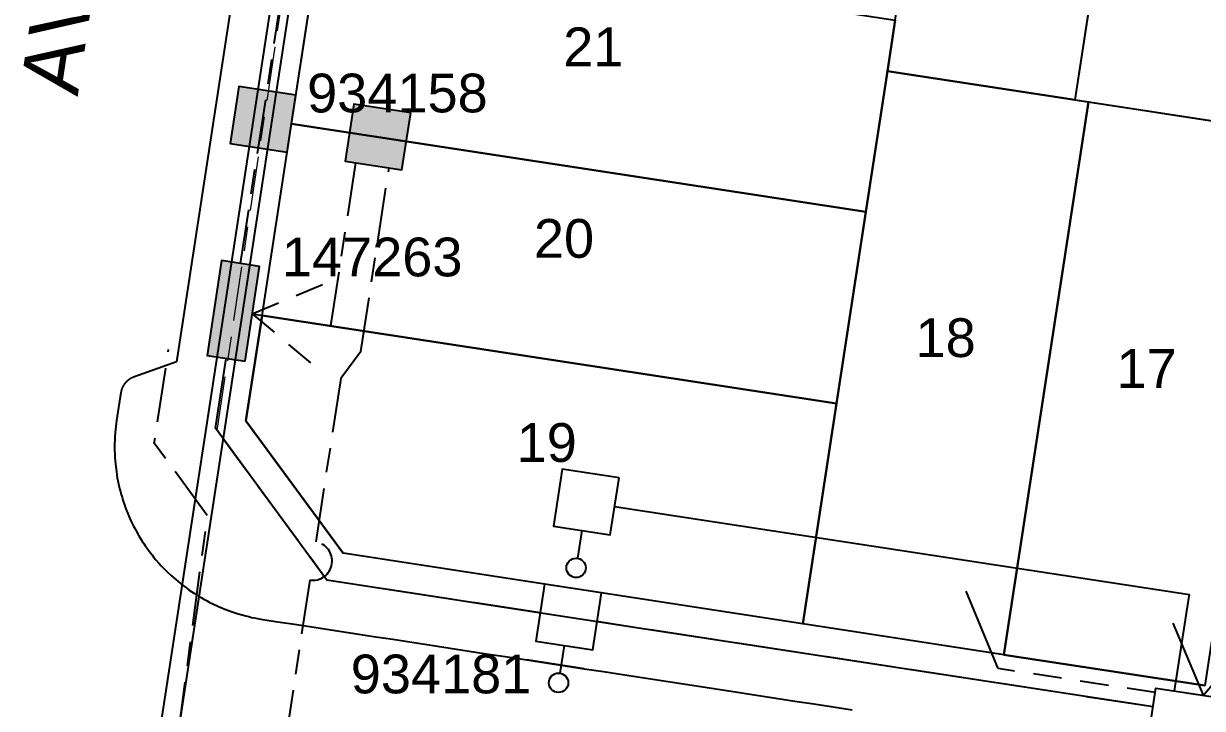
# Model space of a CAD drawing. Header units: metres. Extents: x 301343 to 301607, y 6240179 to 6240499.
# Drawn here: x 301414.2 to 301475, y 6240367.2 to 6240402.5 of the extents above; entities that cross this region are included whole.
import ezdxf
from ezdxf.enums import TextEntityAlignment as Align

# ---------------------------------------------------------------- set-up
doc = ezdxf.new("R2010")
doc.units = ezdxf.units.M
doc.header["$LTSCALE"] = 0.7
for name, pattern in [('Cable Exist UG', [8.2, 4, -1.2, 1.8, -1.2]), ('Dash', [5, 3, -2]), ('IE Trench LV', [6.5, 5, -1.5])]:
    doc.linetypes.add(name, pattern=pattern)
doc.layers.get('0').update_dxf_attribs({"color": 6})
for name, color, linetype in [('_User Miscellaneous4', 7, 'Continuous'), ('_User Miscellaneous6', 7, 'Continuous'), ('_User Miscellaneous7', 150, 'Continuous'), ('_User Miscellaneous8', 7, 'Continuous'), ('_User_HV_Exist', 7, 'Continuous'), ('_User_LV_Exist', 7, 'Continuous'), ('Cadastre Developer_SP_NEW', 4, 'Continuous'), ('Cadastre Roads_SP_EXT', 4, 'Continuous'), ('Cadastre Roads_SP_NEW', 8, 'Continuous'), ('Mains_LV_NEW_R6', 2, 'Continuous'), ('Mains_LV_NEW_T84', 2, 'Continuous'), ('Services_SP_NEW_UG', 2, 'Continuous'), ('SupportsUG_SP_LV_EXT', 7, 'Continuous'), ('SupportsUG_SP_LV_NEW', 2, 'Continuous'), ('SupportsUG_SP_LV_SL_EXT', 7, 'Continuous'), ('SupportsUG_SP_LV_SL_NEW', 2, 'Continuous'), ('Trench_SP_NEW', 2, 'Continuous'), ('UG_Details_SP_MISC', 7, 'Continuous')]:
    doc.layers.add(name, color=color, linetype=linetype)
doc.layers.add('_User Miscellaneous5', color=7, linetype='Continuous', lineweight=35)
doc.layers.add('_User Notes', color=7, linetype='Continuous', plot=False)
doc.styles.add('ARIAL', font='arial.ttf', dxfattribs={"height": 2})
doc.styles.add('COLUMN_LABEL', font='arial.ttf')
doc.styles.add('POLE_LABEL', font='arial.ttf')
doc.styles.add('SL_LABEL', font='arial.ttf')
doc.styles.get("Standard").update_dxf_attribs({"font": 'arial.ttf'})
doc.styles.add('style1', font='iso3098b.shx')
doc.linetypes.add('Cable New UG', pattern='A,8,-1,["x",style1,S=3.5,R=0,X=0.35,Y=-1],-3.5', length=12.5)
doc.linetypes.add('Cable Z', pattern='A,8,-1,["Z",Standard,S=2.5,R=0,X=0.35,Y=-1.25],-3.5', length=12.5)

# ---------------------------------------------------------------- blocks, each defined once
blk = doc.blocks.new('*U38')
at = {"layer": '_User Miscellaneous7', "lineweight": -3}
blk.add_lwpolyline([(0, -3.03), (0, -1.58)], dxfattribs=at)
blk.add_lwpolyline([(-1.485, -6), (1.485, -6), (1.485, -3.03), (-1.485, -3.03)], close=True, dxfattribs=at)
blk.add_circle((0, -1.08), 0.5, dxfattribs=at)
at = {"layer": '_User Miscellaneous8', "color": 2, "lineweight": -3}
blk.add_lwpolyline([(-1.485, 0), (1.485, 0), (1.485, 2.97), (-1.485, 2.97)], close=True, dxfattribs=at)
at = {"style": 'POLE_LABEL', "flags": 9}
blk.add_attdef('STRUCTURE_PLANT_NUMBER', text='', height=0.2, dxfattribs=at).set_placement((1.641, 1.727), align=Align.MIDDLE_LEFT)
for tag, flags, p in [('STREET_CODE', 9, (1.641, 1.485)), ('COLUMN_TYPE', 9, (1.641, 1.285)), ('OWNED_BY', 9, (1.641, 1.085)), ('OPERATED_BY', 9, (1.641, 0.885)), ('MAINTAINED_BY', 9, (1.641, 0.685)), ('STATE', 9, (1.641, 0.485)), ('USAGE', 9, (1.641, 0.285)), ('LEGEND', 9, (1.641, 0.085)), ('SUBURB', 9, (1.641, -0.315)), ('STREETNAME', 9, (1.641, -0.515)), ('PARENT', 9, (1.641, -0.115)), ('Z', 1, (1.641, -1.315)), ('LOCATION', 9, (1.641, -0.715)), ('NOTES', 9, (1.641, -0.915)), ('LABEL_ALIGNMENT', 9, (1.641, -1.115))]:
    blk.add_attdef(tag, text='', height=0.2, dxfattribs=dict(flags=flags)).set_placement(p, align=Align.MIDDLE_LEFT)
at = {"layer": '_User Miscellaneous5', "style": 'ARIAL', "flags": 8}
blk.add_attdef('ASSET_NUM', text='', height=2, dxfattribs=at).set_placement((2, 3.485), align=Align.MIDDLE_LEFT)
blk = doc.blocks.new('*U62')
at = {"layer": '_User Miscellaneous8', "color": 2}
blk.add_line((0, 0), (0, 1.45), dxfattribs=at)
blk.add_circle((0, 1.95), 0.5, dxfattribs=at)
for tag, p, flags in [('Z', (0, 0), 1), ('OPERATED_BY', (0, -9.607), 9)]:
    blk.add_attdef(tag, p, '', height=0.2, dxfattribs=dict(flags=flags))
at = {"style": 'SL_LABEL', "flags": 9}
blk.add_attdef('STREET_CODE', text='', height=0.2, dxfattribs=at).set_placement((0, -0.2), align=Align.MIDDLE_LEFT)
at = {"flags": 9}
for tag, p in [('CONSTRUCTED_VOLTAGE', (0, -0.4)), ('CONTROL_TYPE', (0, -0.6)), ('LANTERN_PURPOSE', (0, -0.8)), ('LANTERN_TYPE', (0, -1)), ('NO_PHASES', (0, -1.2)), ('OPERATING_VOLTAGE', (0, -1.4)), ('ORIENTATION', (0, -1.6)), ('OWNED_BY', (0, -1.8)), ('STATE', (0, -2)), ('CEXIST', (0, -2.4)), ('USAGE', (0, -2.2)), ('CNEW', (0, -2.6)), ('CNUMBER', (0, -2.8)), ('CREMOVE', (0, -3)), ('CREPLACE', (0, -3.2)), ('LKINGHEIGHT', (0, -3.4)), ('LBRACKET', (0, -3.6)), ('LBRACKETVOCAB', (0, -3.8)), ('LCATEGORY', (0, -4)), ('LCHARGE1', (0, -4.2)), ('LCHARGE1PERCENT', (0, -4.4)), ('LCHARGE2', (0, -4.6)), ('LCHARGE2PERCENT', (0, -4.8)), ('LCHARGE3', (0, -5)), ('LCHARGE3PERCENT', (0, -5.2)), ('LEXIST', (0, -5.4)), ('LLAMP', (0, -5.6)), ('LLAMPVOCAB', (0, -5.8)), ('LMAST', (0, -6)), ('LMASTVOCAB', (0, -6.2)), ('LNEW', (0, -6.4)), ('LANTNUMBER', (0, -6.6)), ('LOUTREACH', (0, -7)), ('LOUTREACHVOCAB', (0, -7.2)), ('LRATECODE', (0, -7.4)), ('LREMOVE', (0, -7.6)), ('LREPLACE', (0, -7.8)), ('LTYPE', (0, -8)), ('SUBURB', (0, -8.6)), ('LTYPEVOCAB', (0, -8.2)), ('LEGEND', (0, -8.4)), ('STREETNAME', (0, -8.8)), ('LOCATION', (0, -9)), ('NOTES', (0, -9.2)), ('MAINTAINED_BY', (0, -9.863))]:
    blk.add_attdef(tag, text='', height=0.2, dxfattribs=at).set_placement(p, align=Align.MIDDLE_LEFT)
at = {"layer": '_User Notes', "style": 'SL_LABEL', "flags": 8}
blk.add_attdef('ASSET_NUM', text='', height=2.5, dxfattribs=at).set_placement((2, 2), align=Align.MIDDLE_LEFT)
at = {"layer": '_User Notes', "flags": 8}
blk.add_attdef('LNUMBER', text='', height=2.5, dxfattribs=at).set_placement((1.2, -2.8), align=Align.MIDDLE_LEFT)
blk = doc.blocks.new('*U37')
at = {"lineweight": -3}
blk.add_lwpolyline([(-2.475, 2.49), (2.475, 2.49), (2.475, 0.51), (-2.475, 0.51)], close=True, dxfattribs=at)
for tag, flags, p in [('STREET_CODE', 9, (1.5, 3.5)), ('OWNED_BY', 9, (1.5, 3.3)), ('OPERATED_BY', 9, (1.5, 3.1)), ('STATE', 9, (1.5, 2.7)), ('SUPPORT_TYPE', 9, (1.5, 2.5)), ('MAINTAINED_BY', 9, (1.5, 2.9)), ('USAGE', 9, (1.5, 2.3)), ('LEGEND', 9, (1.5, 2.1)), ('PARENT', 9, (1.5, 1.9)), ('SUBURB', 9, (1.5, 1.7)), ('STREETNAME', 9, (1.5, 1.5)), ('LOCATION', 9, (1.5, 1.3)), ('Z', 1, (1.5, 0.9)), ('NOTES', 9, (1.5, 1.1))]:
    blk.add_attdef(tag, text='', height=0.2, dxfattribs=dict(flags=flags)).set_placement(p, align=Align.MIDDLE_LEFT)
at = {"layer": '_User Miscellaneous4', "style": 'ARIAL', "flags": 8}
blk.add_attdef('ASSET_NUM', text='', height=2, dxfattribs=at).set_placement((2, 5.5), align=Align.MIDDLE_LEFT)
blk = doc.blocks.new('A$C1B2C29DD')
at = {"layer": 'Services_SP_NEW_UG', "color": 2, "flags": 128}
for points in [[(0, 0), (-2.1, 3.444)], [(0, 0), (2.1, 3.444)]]:
    blk.add_lwpolyline(points, dxfattribs=at)
blk = doc.blocks.new('*U78')
at = {"layer": 'Services_SP_NEW_UG', "color": 2, "flags": 128}
blk.add_lwpolyline([(-10.673, -0.75), (-12.92, 2.934)], dxfattribs=at)
at = {"layer": 'Services_SP_NEW_UG', "color": 2, "linetype": 'Dash', "ltscale": 0.7, "flags": 128}
blk.add_lwpolyline([(-2.473, -0.75), (-10.673, -0.75)], dxfattribs=at)
blk = doc.blocks.new('PILLAR_EXT')
blk.add_hatch(color=256).paths.add_polyline_path([(-2.475, 2.49), (-2.475, 0.51), (2.475, 0.51), (2.475, 2.49)])
blk.add_lwpolyline([(-2.475, 0.51), (2.475, 0.51), (2.475, 2.49), (-2.475, 2.49)], close=True)
for tag, p, flags in [('OWNED_BY', (0, 1.3), 9), ('STATE', (0, 1.1), 9), ('SUPPORT_TYPE', (0, 0.9), 9), ('USAGE', (0, 0.7), 9), ('LEGEND', (0, 0.5), 9), ('LOCATION', (0, 0.3), 9), ('NOTES', (0, 0.1), 9), ('PARENT', (0, -0.1), 9), ('STREETNAME', (0, -0.3), 9), ('SUBURB', (0, -0.5), 1)]:
    blk.add_attdef(tag, p, '', height=0.2, dxfattribs=dict(flags=flags))
at = {"layer": '_User Miscellaneous6', "style": 'ARIAL', "flags": 8}
blk.add_attdef('ASSET_NUM', text='', height=2, dxfattribs=at).set_placement((1.5, 7.5), align=Align.TOP_LEFT)
blk = doc.blocks.new('*U39')
at = {"layer": '_User Miscellaneous7'}
blk.add_hatch(color=256, dxfattribs=at).paths.add_polyline_path([(-1.485, -7.485), (1.485, -7.485), (1.485, -4.515), (-1.485, -4.515)])
at = {"layer": '_User Miscellaneous8'}
blk.add_hatch(color=256, dxfattribs=at).paths.add_polyline_path([(-1.485, -1.485), (1.485, -1.485), (1.485, 1.485), (-1.485, 1.485)])
at = {"layer": '_User Miscellaneous7'}
blk.add_lwpolyline([(1.485, -7.485), (1.485, -4.515), (-1.485, -4.515), (-1.485, -7.485)], close=True, dxfattribs=at)
at = {"layer": '_User Miscellaneous8'}
blk.add_lwpolyline([(1.485, -1.485), (1.485, 1.485), (-1.485, 1.485), (-1.485, -1.485)], close=True, dxfattribs=at)
at = {"flags": 9}
for tag, style, p in [('STRUCTURE_PLANT_NUMBER', 'POLE_LABEL', (1.813, 0.031)), ('STREET_CODE', 'COLUMN_LABEL', (1.813, -0.2))]:
    blk.add_attdef(tag, text='', height=0.2, dxfattribs=dict(at, style=style)).set_placement(p, align=Align.MIDDLE_LEFT)
for tag, p in [('OWNED_BY', (1.813, -0.6)), ('COLUMN_TYPE', (1.813, -0.4)), ('STATE', (1.813, -0.8)), ('USAGE', (1.813, -1)), ('LEGEND', (1.813, -1.2)), ('STREETNAME', (1.813, -1.6)), ('SUBURB', (1.813, -1.8)), ('LOCATION', (1.813, -1.4)), ('NOTES', (1.813, -2))]:
    blk.add_attdef(tag, text='', height=0.2, dxfattribs=at).set_placement(p, align=Align.MIDDLE_LEFT)
at = {"flags": 1}
blk.add_attdef('Z', (1.813, -2.351), '', height=0.2, dxfattribs=at)
at = {"layer": '_User Miscellaneous6', "style": 'ARIAL', "flags": 8}
blk.add_attdef('ASSET_NUM', text='', height=2, dxfattribs=at).set_placement((2, 2), align=Align.MIDDLE_LEFT)

msp = doc.modelspace()

# ---------------------------------------------------------------- linework, layer by layer
at = {"layer": '_User_HV_Exist', "color": 7, "linetype": 'Cable Exist UG', "lineweight": 0, "flags": 128}
msp.add_lwpolyline([(301424.143, 6240381.528), (301429.877, 6240419.378)], dxfattribs=at)
at = {"layer": '_User_LV_Exist', "color": 7, "linetype": 'Cable Exist UG', "flags": 128}
for points in [[(301425.355, 6240390.149), (301429.153, 6240414.909)], [(301430.017, 6240386.93), (301431.307, 6240395.347)], [(301431.562, 6240385.603), (301433.016, 6240395.085)], [(301425.959, 6240387.552), (301430.017, 6240386.93)], [(301431.562, 6240385.603), (301430.521, 6240384.223)], [(301430.521, 6240384.223), (301429.231, 6240375.791)], [(301428.929, 6240373.814), (301427.124, 6240362.015)]]:
    msp.add_lwpolyline(points, dxfattribs=at)
at = {"layer": '_User_LV_Exist', "color": 8, "linetype": 'Cable Exist UG', "flags": 128}
msp.add_lwpolyline([(301416.272, 6240350.766), (301417.342, 6240357.679), (301421.447, 6240360.692), (301423.644, 6240377.138), (301420.899, 6240380.878), (301421.64, 6240385.711)], dxfattribs=at)
at = {"layer": '_User_LV_Exist', "color": 7, "linetype": 'Cable Exist UG'}
msp.add_arc((301429.08, 6240374.803), 1, 261.30226, 81.30226, dxfattribs=at)
at = {"layer": 'Cadastre Developer_SP_NEW', "linetype": 'Continuous', "lineweight": 25}
for p, q in [((301473.38, 6240430.945), (301468.418, 6240398.593, 52.027)), ((301427.979, 6240397.359), (301429.495, 6240407.244)), ((301458.746, 6240400.077), (301459.148, 6240402.696)), ((301457.632, 6240392.812, 51.091), (301458.746, 6240400.077)), ((301458.746, 6240400.077), (301468.418, 6240398.593, 52.027)), ((301458.746, 6240400.077), (301469.125, 6240398.485)), ((301468.418, 6240398.593, 52.027), (301477.608, 6240397.184, 52.324)), ((301464.752, 6240369.968), (301469.125, 6240398.485)), ((301469.125, 6240398.485), (301479.504, 6240396.893)), ((301426.463, 6240387.475), (301427.979, 6240397.359)), ((301457.632, 6240392.812, 51.091), (301427.979, 6240397.359)), ((301456.116, 6240382.927, 50.991), (301457.632, 6240392.812, 51.091)), ((301426.463, 6240387.475), (301425.629, 6240382.039)), ((301456.116, 6240382.927, 50.991), (301426.463, 6240387.475)), ((301454.373, 6240371.56), (301456.116, 6240382.927, 50.991)), ((301425.629, 6240382.039), (301430.65, 6240375.198)), ((301454.373, 6240371.56), (301430.65, 6240375.198)), ((301464.752, 6240369.968), (301454.373, 6240371.56)), ((301464.752, 6240369.968), (301475.13, 6240368.377))]:
    msp.add_line(p, q, dxfattribs=at)
for points in [[(301473.38, 6240430.945), (301468.418, 6240398.593), (301458.746, 6240400.077), (301459.148, 6240402.696), (301460.664, 6240412.58), (301462.18, 6240422.465), (301463.856, 6240433.392), (301473.38, 6240430.945)], [(301429.495, 6240407.244), (301459.148, 6240402.696), (301458.746, 6240400.077), (301457.632, 6240392.812), (301427.979, 6240397.359), (301429.495, 6240407.244)], [(301456.116, 6240382.927), (301457.632, 6240392.812), (301458.746, 6240400.077), (301469.125, 6240398.485), (301464.752, 6240369.968), (301454.373, 6240371.56), (301456.116, 6240382.927)], [(301464.752, 6240369.968), (301469.125, 6240398.485), (301479.504, 6240396.893), (301475.13, 6240368.377), (301464.752, 6240369.968)], [(301427.979, 6240397.359), (301457.632, 6240392.812), (301456.116, 6240382.927), (301426.463, 6240387.475), (301427.979, 6240397.359)], [(301454.373, 6240371.56), (301430.65, 6240375.198), (301425.629, 6240382.039), (301426.463, 6240387.475), (301456.116, 6240382.927), (301454.373, 6240371.56)]]:
    msp.add_lwpolyline(points, close=True, dxfattribs=at)
at = {"layer": 'Cadastre Roads_SP_NEW', "lineweight": 25}
for p, q in [((301426.596, 6240414.727, 49.438), (301424.322, 6240399.9, 49.301)), ((301426.596, 6240414.727, 49.438), (301424.322, 6240399.9, 49.301)), ((301424.322, 6240399.9, 49.301), (301422.048, 6240385.074, 49.165)), ((301424.322, 6240399.9, 49.301), (301422.048, 6240385.074, 49.165)), ((301422.048, 6240385.074, 49.165), (301419.827, 6240384.281, 49.213)), ((301422.048, 6240385.074, 49.165), (301419.827, 6240384.281, 49.213)), ((301419.406, 6240383.993, 49.224), (301419.395, 6240383.98, 49.224)), ((301419.406, 6240383.993, 49.224), (301419.395, 6240383.98, 49.224)), ((301419.418, 6240384.006, 49.224), (301419.406, 6240383.993, 49.224)), ((301419.418, 6240384.006, 49.224), (301419.406, 6240383.993, 49.224)), ((301419.43, 6240384.019, 49.224), (301419.418, 6240384.006, 49.224)), ((301419.43, 6240384.019, 49.224), (301419.418, 6240384.006, 49.224)), ((301419.442, 6240384.032, 49.223), (301419.43, 6240384.019, 49.224)), ((301419.442, 6240384.032, 49.223), (301419.43, 6240384.019, 49.224)), ((301419.454, 6240384.044, 49.223), (301419.442, 6240384.032, 49.223)), ((301419.454, 6240384.044, 49.223), (301419.442, 6240384.032, 49.223)), ((301419.466, 6240384.057, 49.223), (301419.454, 6240384.044, 49.223)), ((301419.466, 6240384.057, 49.223), (301419.454, 6240384.044, 49.223)), ((301419.479, 6240384.069, 49.223), (301419.466, 6240384.057, 49.223)), ((301419.479, 6240384.069, 49.223), (301419.466, 6240384.057, 49.223)), ((301419.492, 6240384.08, 49.223), (301419.479, 6240384.069, 49.223)), ((301419.492, 6240384.08, 49.223), (301419.479, 6240384.069, 49.223)), ((301419.505, 6240384.092, 49.222), (301419.492, 6240384.08, 49.223)), ((301419.505, 6240384.092, 49.222), (301419.492, 6240384.08, 49.223)), ((301419.518, 6240384.103, 49.222), (301419.505, 6240384.092, 49.222)), ((301419.518, 6240384.103, 49.222), (301419.505, 6240384.092, 49.222)), ((301419.539, 6240384.121, 49.222), (301419.518, 6240384.103, 49.222)), ((301419.539, 6240384.121, 49.222), (301419.518, 6240384.103, 49.222)), ((301419.552, 6240384.131, 49.221), (301419.539, 6240384.121, 49.222)), ((301419.552, 6240384.131, 49.221), (301419.539, 6240384.121, 49.222)), ((301419.566, 6240384.142, 49.221), (301419.552, 6240384.131, 49.221)), ((301419.566, 6240384.142, 49.221), (301419.552, 6240384.131, 49.221)), ((301419.58, 6240384.152, 49.22), (301419.566, 6240384.142, 49.221)), ((301419.58, 6240384.152, 49.22), (301419.566, 6240384.142, 49.221)), ((301419.595, 6240384.162, 49.22), (301419.58, 6240384.152, 49.22)), ((301419.595, 6240384.162, 49.22), (301419.58, 6240384.152, 49.22)), ((301419.609, 6240384.172, 49.219), (301419.595, 6240384.162, 49.22)), ((301419.609, 6240384.172, 49.219), (301419.595, 6240384.162, 49.22)), ((301419.624, 6240384.182, 49.219), (301419.609, 6240384.172, 49.219)), ((301419.624, 6240384.182, 49.219), (301419.609, 6240384.172, 49.219)), ((301419.639, 6240384.191, 49.218), (301419.624, 6240384.182, 49.219)), ((301419.639, 6240384.191, 49.218), (301419.624, 6240384.182, 49.219)), ((301419.654, 6240384.2, 49.218), (301419.639, 6240384.191, 49.218)), ((301419.654, 6240384.2, 49.218), (301419.639, 6240384.191, 49.218)), ((301419.669, 6240384.209, 49.218), (301419.654, 6240384.2, 49.218)), ((301419.669, 6240384.209, 49.218), (301419.654, 6240384.2, 49.218)), ((301419.684, 6240384.217, 49.217), (301419.669, 6240384.209, 49.218)), ((301419.684, 6240384.217, 49.217), (301419.669, 6240384.209, 49.218)), ((301419.699, 6240384.225, 49.217), (301419.684, 6240384.217, 49.217)), ((301419.699, 6240384.225, 49.217), (301419.684, 6240384.217, 49.217)), ((301419.715, 6240384.233, 49.216), (301419.699, 6240384.225, 49.217)), ((301419.715, 6240384.233, 49.216), (301419.699, 6240384.225, 49.217)), ((301419.73, 6240384.241, 49.216), (301419.715, 6240384.233, 49.216)), ((301419.73, 6240384.241, 49.216), (301419.715, 6240384.233, 49.216)), ((301419.746, 6240384.248, 49.215), (301419.73, 6240384.241, 49.216)), ((301419.746, 6240384.248, 49.215), (301419.73, 6240384.241, 49.216)), ((301419.762, 6240384.256, 49.215), (301419.746, 6240384.248, 49.215)), ((301419.762, 6240384.256, 49.215), (301419.746, 6240384.248, 49.215)), ((301419.778, 6240384.262, 49.214), (301419.762, 6240384.256, 49.215)), ((301419.778, 6240384.262, 49.214), (301419.762, 6240384.256, 49.215)), ((301419.794, 6240384.269, 49.214), (301419.778, 6240384.262, 49.214)), ((301419.794, 6240384.269, 49.214), (301419.778, 6240384.262, 49.214)), ((301419.811, 6240384.275, 49.214), (301419.794, 6240384.269, 49.214)), ((301419.811, 6240384.275, 49.214), (301419.794, 6240384.269, 49.214)), ((301419.827, 6240384.281, 49.213), (301419.811, 6240384.275, 49.214)), ((301419.827, 6240384.281, 49.213), (301419.811, 6240384.275, 49.214)), ((301419.175, 6240383.491, 49.224), (301418.954, 6240382.051, 49.211)), ((301419.175, 6240383.491, 49.224), (301418.954, 6240382.051, 49.211)), ((301419.179, 6240383.518, 49.224), (301419.175, 6240383.491, 49.224)), ((301419.179, 6240383.518, 49.224), (301419.175, 6240383.491, 49.224)), ((301419.182, 6240383.535, 49.225), (301419.179, 6240383.518, 49.224)), ((301419.182, 6240383.535, 49.225), (301419.179, 6240383.518, 49.224)), ((301419.186, 6240383.552, 49.225), (301419.182, 6240383.535, 49.225)), ((301419.186, 6240383.552, 49.225), (301419.182, 6240383.535, 49.225)), ((301419.19, 6240383.569, 49.225), (301419.186, 6240383.552, 49.225)), ((301419.19, 6240383.569, 49.225), (301419.186, 6240383.552, 49.225)), ((301419.194, 6240383.586, 49.225), (301419.19, 6240383.569, 49.225)), ((301419.194, 6240383.586, 49.225), (301419.19, 6240383.569, 49.225)), ((301419.198, 6240383.603, 49.225), (301419.194, 6240383.586, 49.225)), ((301419.198, 6240383.603, 49.225), (301419.194, 6240383.586, 49.225)), ((301419.203, 6240383.62, 49.225), (301419.198, 6240383.603, 49.225)), ((301419.203, 6240383.62, 49.225), (301419.198, 6240383.603, 49.225)), ((301419.208, 6240383.636, 49.225), (301419.203, 6240383.62, 49.225)), ((301419.208, 6240383.636, 49.225), (301419.203, 6240383.62, 49.225)), ((301419.214, 6240383.653, 49.225), (301419.208, 6240383.636, 49.225)), ((301419.214, 6240383.653, 49.225), (301419.208, 6240383.636, 49.225)), ((301419.219, 6240383.669, 49.225), (301419.214, 6240383.653, 49.225)), ((301419.219, 6240383.669, 49.225), (301419.214, 6240383.653, 49.225)), ((301419.225, 6240383.686, 49.225), (301419.219, 6240383.669, 49.225)), ((301419.225, 6240383.686, 49.225), (301419.219, 6240383.669, 49.225)), ((301419.231, 6240383.702, 49.225), (301419.225, 6240383.686, 49.225)), ((301419.231, 6240383.702, 49.225), (301419.225, 6240383.686, 49.225)), ((301419.238, 6240383.718, 49.226), (301419.231, 6240383.702, 49.225)), ((301419.238, 6240383.718, 49.226), (301419.231, 6240383.702, 49.225)), ((301419.245, 6240383.734, 49.226), (301419.238, 6240383.718, 49.226)), ((301419.245, 6240383.734, 49.226), (301419.238, 6240383.718, 49.226)), ((301419.252, 6240383.75, 49.226), (301419.245, 6240383.734, 49.226)), ((301419.252, 6240383.75, 49.226), (301419.245, 6240383.734, 49.226)), ((301419.259, 6240383.766, 49.226), (301419.252, 6240383.75, 49.226)), ((301419.259, 6240383.766, 49.226), (301419.252, 6240383.75, 49.226)), ((301419.266, 6240383.782, 49.226), (301419.259, 6240383.766, 49.226)), ((301419.266, 6240383.782, 49.226), (301419.259, 6240383.766, 49.226)), ((301419.274, 6240383.798, 49.226), (301419.266, 6240383.782, 49.226)), ((301419.274, 6240383.798, 49.226), (301419.266, 6240383.782, 49.226)), ((301419.282, 6240383.813, 49.226), (301419.274, 6240383.798, 49.226)), ((301419.282, 6240383.813, 49.226), (301419.274, 6240383.798, 49.226)), ((301419.291, 6240383.828, 49.226), (301419.282, 6240383.813, 49.226)), ((301419.291, 6240383.828, 49.226), (301419.282, 6240383.813, 49.226)), ((301419.304, 6240383.852, 49.226), (301419.291, 6240383.828, 49.226)), ((301419.304, 6240383.852, 49.226), (301419.291, 6240383.828, 49.226)), ((301419.313, 6240383.867, 49.226), (301419.304, 6240383.852, 49.226)), ((301419.313, 6240383.867, 49.226), (301419.304, 6240383.852, 49.226)), ((301419.323, 6240383.881, 49.225), (301419.313, 6240383.867, 49.226)), ((301419.323, 6240383.881, 49.225), (301419.313, 6240383.867, 49.226)), ((301419.332, 6240383.896, 49.225), (301419.323, 6240383.881, 49.225)), ((301419.332, 6240383.896, 49.225), (301419.323, 6240383.881, 49.225)), ((301419.342, 6240383.91, 49.225), (301419.332, 6240383.896, 49.225)), ((301419.342, 6240383.91, 49.225), (301419.332, 6240383.896, 49.225)), ((301419.352, 6240383.925, 49.225), (301419.342, 6240383.91, 49.225)), ((301419.352, 6240383.925, 49.225), (301419.342, 6240383.91, 49.225)), ((301419.363, 6240383.939, 49.225), (301419.352, 6240383.925, 49.225)), ((301419.363, 6240383.939, 49.225), (301419.352, 6240383.925, 49.225)), ((301419.373, 6240383.953, 49.225), (301419.363, 6240383.939, 49.225)), ((301419.373, 6240383.953, 49.225), (301419.363, 6240383.939, 49.225)), ((301419.384, 6240383.966, 49.224), (301419.373, 6240383.953, 49.225)), ((301419.384, 6240383.966, 49.224), (301419.373, 6240383.953, 49.225)), ((301419.395, 6240383.98, 49.224), (301419.384, 6240383.966, 49.224)), ((301419.395, 6240383.98, 49.224), (301419.384, 6240383.966, 49.224)), ((301418.895, 6240381.583, 49.207), (301418.88, 6240381.427, 49.206)), ((301418.912, 6240381.739, 49.209), (301418.895, 6240381.583, 49.207)), ((301418.931, 6240381.895, 49.21), (301418.912, 6240381.739, 49.209)), ((301418.954, 6240382.051, 49.211), (301418.931, 6240381.895, 49.21)), ((301418.856, 6240381.015, 49.203), (301418.851, 6240380.858, 49.202)), ((301418.863, 6240381.172, 49.204), (301418.856, 6240381.015, 49.203)), ((301418.88, 6240381.427, 49.206), (301418.863, 6240381.172, 49.204)), ((301418.851, 6240380.858, 49.202), (301418.85, 6240380.701, 49.201)), ((301418.85, 6240380.701, 49.201), (301418.851, 6240380.544, 49.201)), ((301418.851, 6240380.544, 49.201), (301418.859, 6240380.289, 49.199)), ((301418.859, 6240380.289, 49.199), (301418.867, 6240380.132, 49.199)), ((301418.867, 6240380.132, 49.199), (301418.878, 6240379.975, 49.198)), ((301418.878, 6240379.975, 49.198), (301418.892, 6240379.819, 49.198)), ((301418.892, 6240379.819, 49.198), (301418.908, 6240379.663, 49.197)), ((301418.908, 6240379.663, 49.197), (301418.941, 6240379.41, 49.196)), ((301418.941, 6240379.41, 49.196), (301418.964, 6240379.254, 49.196)), ((301418.964, 6240379.254, 49.196), (301418.991, 6240379.099, 49.196)), ((301418.991, 6240379.099, 49.196), (301419.02, 6240378.945, 49.196)), ((301419.02, 6240378.945, 49.196), (301419.072, 6240378.7, 49.196)), ((301419.072, 6240378.7, 49.196), (301419.109, 6240378.543, 49.196)), ((301419.109, 6240378.543, 49.196), (301419.148, 6240378.39, 49.196)), ((301419.148, 6240378.39, 49.196), (301419.189, 6240378.239, 49.196)), ((301419.189, 6240378.239, 49.196), (301419.233, 6240378.088, 49.196)), ((301419.233, 6240378.088, 49.196), (301419.28, 6240377.938, 49.197)), ((301419.28, 6240377.938, 49.197), (301419.361, 6240377.696, 49.197)), ((301419.361, 6240377.696, 49.197), (301419.415, 6240377.548, 49.198)), ((301419.415, 6240377.548, 49.198), (301419.471, 6240377.402, 49.198)), ((301419.471, 6240377.402, 49.198), (301419.529, 6240377.256, 49.199)), ((301419.529, 6240377.256, 49.199), (301419.59, 6240377.111, 49.2)), ((301419.59, 6240377.111, 49.2), (301419.695, 6240376.878, 49.201)), ((301419.695, 6240376.878, 49.201), (301419.763, 6240376.737, 49.202)), ((301419.763, 6240376.737, 49.202), (301419.833, 6240376.596, 49.203)), ((301419.833, 6240376.596, 49.203), (301419.906, 6240376.457, 49.204)), ((301419.906, 6240376.457, 49.204), (301419.981, 6240376.319, 49.205)), ((301419.981, 6240376.319, 49.205), (301420.108, 6240376.097, 49.206)), ((301420.108, 6240376.097, 49.206), (301420.189, 6240375.963, 49.208)), ((301420.189, 6240375.963, 49.208), (301420.272, 6240375.83, 49.209)), ((301420.272, 6240375.83, 49.209), (301420.358, 6240375.699, 49.21)), ((301420.358, 6240375.699, 49.21), (301420.447, 6240375.569, 49.212)), ((301420.447, 6240375.569, 49.212), (301420.595, 6240375.361, 49.214)), ((301420.595, 6240375.361, 49.214), (301420.689, 6240375.235, 49.216)), ((301420.689, 6240375.235, 49.216), (301420.785, 6240375.111, 49.217)), ((301420.785, 6240375.111, 49.217), (301420.883, 6240374.988, 49.219)), ((301420.883, 6240374.988, 49.219), (301420.984, 6240374.868, 49.22)), ((301420.984, 6240374.868, 49.22), (301421.152, 6240374.675, 49.223)), ((301421.152, 6240374.675, 49.223), (301421.258, 6240374.559, 49.225)), ((301421.258, 6240374.559, 49.225), (301421.365, 6240374.445, 49.226)), ((301421.365, 6240374.445, 49.226), (301421.475, 6240374.333, 49.228)), ((301421.475, 6240374.333, 49.228), (301421.587, 6240374.223, 49.229)), ((301421.587, 6240374.223, 49.229), (301421.773, 6240374.048, 49.232)), ((301421.773, 6240374.048, 49.232), (301421.89, 6240373.943, 49.233)), ((301421.89, 6240373.943, 49.233), (301422.008, 6240373.84, 49.235)), ((301422.008, 6240373.84, 49.235), (301422.129, 6240373.739, 49.236)), ((301422.129, 6240373.739, 49.236), (301422.251, 6240373.64, 49.238)), ((301422.251, 6240373.64, 49.238), (301422.453, 6240373.484, 49.241)), ((301422.453, 6240373.484, 49.241), (301422.58, 6240373.391, 49.242)), ((301422.58, 6240373.391, 49.242), (301422.708, 6240373.3, 49.244)), ((301422.708, 6240373.3, 49.244), (301422.837, 6240373.211, 49.245)), ((301422.837, 6240373.211, 49.245), (301422.969, 6240373.125, 49.247)), ((301422.969, 6240373.125, 49.247), (301423.185, 6240372.99, 49.249)), ((301423.185, 6240372.99, 49.249), (301423.32, 6240372.909, 49.251)), ((301423.32, 6240372.909, 49.251), (301423.456, 6240372.832, 49.253)), ((301423.456, 6240372.832, 49.253), (301423.594, 6240372.756, 49.254)), ((301423.594, 6240372.756, 49.254), (301423.733, 6240372.683, 49.256)), ((301423.733, 6240372.683, 49.256), (301423.962, 6240372.569, 49.258)), ((301423.962, 6240372.569, 49.258), (301424.104, 6240372.503, 49.26)), ((301424.104, 6240372.503, 49.26), (301424.247, 6240372.439, 49.262)), ((301424.247, 6240372.439, 49.262), (301424.392, 6240372.377, 49.263)), ((301424.392, 6240372.377, 49.263), (301424.538, 6240372.318, 49.265)), ((301424.538, 6240372.318, 49.265), (301424.776, 6240372.227, 49.267)), ((301424.776, 6240372.227, 49.267), (301424.924, 6240372.175, 49.27)), ((301424.924, 6240372.175, 49.27), (301425.073, 6240372.125, 49.272)), ((301425.073, 6240372.125, 49.272), (301425.223, 6240372.078, 49.274)), ((301425.223, 6240372.078, 49.274), (301425.374, 6240372.034, 49.276)), ((301425.374, 6240372.034, 49.276), (301425.62, 6240371.967, 49.28)), ((301425.62, 6240371.967, 49.28), (301425.773, 6240371.929, 49.282)), ((301425.773, 6240371.929, 49.282), (301425.926, 6240371.894, 49.285)), ((301425.926, 6240371.894, 49.285), (301426.079, 6240371.862, 49.288)), ((301426.079, 6240371.862, 49.288), (301426.234, 6240371.833, 49.29)), ((301426.234, 6240371.833, 49.29), (301426.485, 6240371.79, 49.295)), ((301426.485, 6240371.79, 49.295), (301427.276, 6240371.669, 49.311)), ((301427.276, 6240371.669, 49.311), (301428.265, 6240371.518, 49.336)), ((301428.265, 6240371.518, 49.336), (301429.253, 6240371.366, 49.364)), ((301429.253, 6240371.366, 49.364), (301430.242, 6240371.214, 49.397)), ((301430.242, 6240371.214, 49.397), (301431.23, 6240371.063, 49.408)), ((301431.23, 6240371.063, 49.408), (301432.218, 6240370.911, 49.445)), ((301432.218, 6240370.911, 49.445), (301433.207, 6240370.76, 49.483)), ((301433.207, 6240370.76, 49.483), (301434.195, 6240370.608, 49.522)), ((301434.195, 6240370.608, 49.522), (301435.184, 6240370.456, 49.562)), ((301435.184, 6240370.456, 49.562), (301436.172, 6240370.305, 49.602)), ((301436.172, 6240370.305, 49.602), (301437.161, 6240370.153, 49.643)), ((301437.161, 6240370.153, 49.643), (301438.149, 6240370.002, 49.685)), ((301438.149, 6240370.002, 49.685), (301439.138, 6240369.85, 49.727)), ((301439.138, 6240369.85, 49.727), (301440.126, 6240369.698, 49.77)), ((301440.126, 6240369.698, 49.77), (301441.114, 6240369.547, 49.814)), ((301443.091, 6240369.244, 49.904), (301440.126, 6240369.698, 49.948)), ((301440.126, 6240369.698, 49.948), (301441.114, 6240369.547, 49.992)), ((301441.114, 6240369.547, 49.814), (301442.103, 6240369.395, 49.859)), ((301441.114, 6240369.547, 49.992), (301442.103, 6240369.395, 50.035)), ((301442.103, 6240369.395, 49.859), (301443.091, 6240369.244, 49.904)), ((301442.103, 6240369.395, 50.035), (301443.091, 6240369.244, 50.077)), ((301443.091, 6240369.244, 50.077), (301444.08, 6240369.092, 50.119)), ((301444.08, 6240369.092, 50.119), (301445.068, 6240368.94, 50.16)), ((301445.068, 6240368.94, 50.16), (301450.01, 6240368.182, 50.2)), ((301450.01, 6240368.182, 50.2), (301450.999, 6240368.031, 50.24)), ((301450.999, 6240368.031, 50.24), (301451.987, 6240367.879, 50.279)), ((301451.987, 6240367.879, 50.279), (301452.976, 6240367.728, 50.318)), ((301452.976, 6240367.728, 50.318), (301453.964, 6240367.576, 50.356)), ((301453.964, 6240367.576, 50.356), (301454.953, 6240367.424, 50.393)), ((301454.953, 6240367.424, 50.393), (301455.941, 6240367.273, 50.43)), ((301455.941, 6240367.273, 50.43), (301456.93, 6240367.121, 50.466))]:
    msp.add_line(p, q, dxfattribs=at)
at = {"layer": 'Mains_LV_NEW_R6', "linetype": 'Cable Z', "flags": 128}
for points in [[(301474.32, 6240372.989), (301474.33, 6240373.052), (301444.662, 6240377.602)], [(301473.57, 6240368.1), (301474.32, 6240372.989)]]:
    msp.add_lwpolyline(points, dxfattribs=at)
at = {"layer": 'Mains_LV_NEW_T84', "linetype": 'Cable New UG', "flags": 128}
msp.add_lwpolyline([(301472.456, 6240367.269), (301444.77, 6240371.515), (301429.809, 6240373.81), (301424.052, 6240381.652), (301424.605, 6240385.256)], dxfattribs=at)
at = {"layer": 'Services_SP_NEW_UG', "color": 2, "linetype": 'Dash', "ltscale": 0.7, "flags": 128}
for points in [[(301425.959, 6240387.552), (301429.681, 6240389.106)], [(301425.959, 6240387.552), (301429.045, 6240384.954)]]:
    msp.add_lwpolyline(points, dxfattribs=at)
at = {"layer": 'Trench_SP_NEW', "linetype": 'IE Trench LV', "flags": 128}
for points in [[(301440.816, 6240372.122), (301429.809, 6240373.81), (301424.487, 6240381.059)], [(301472.456, 6240367.269), (301443.752, 6240371.671)]]:
    msp.add_lwpolyline(points, dxfattribs=at)
at = {"layer": 'UG_Details_SP_MISC'}
for p, q in [((301419.789, 6240356.919), (301431.124, 6240430.826)), ((301420.738, 6240356.773), (301432.073, 6240430.681))]:
    msp.add_line(p, q, dxfattribs=at)

# ---------------------------------------------------------------- block references
at = {"layer": 'Services_SP_NEW_UG', "rotation": 351.2806271426999}
msp.add_blockref('*U78', (301475.13, 6240368.377), dxfattribs=at)
at = {"layer": 'SupportsUG_SP_LV_EXT'}
ref = msp.add_blockref('PILLAR_EXT', (301426.463, 6240387.475), dxfattribs=dict(at, rotation=81.28062716495783))
ref.add_attrib('ASSET_NUM_001', '147263', (301427.486, 6240389.485), dxfattribs={"layer": '_User Miscellaneous6', "height": 2, "style": 'ARIAL'})
at = {"layer": 'SupportsUG_SP_LV_NEW', "rotation": 351.2806271424561}
msp.add_blockref('A$C1B2C29DD', (301475.053, 6240367.873), dxfattribs=at)
at = {"layer": 'SupportsUG_SP_LV_NEW'}
ref = msp.add_blockref('*U37', (301475.13, 6240368.377), dxfattribs=dict(at, rotation=171.2806271424561))
ref.add_attrib('ASSET_NUM_001', '147299', (301472.167, 6240363.245), dxfattribs={"layer": '_User Miscellaneous4', "height": 2, "style": 'ARIAL'})
at = {"layer": 'SupportsUG_SP_LV_SL_EXT'}
ref = msp.add_blockref('*U39', (301426.511, 6240397.585), dxfattribs=dict(at, rotation=81.28066288456712))
ref.add_attrib('ASSET_NUM_001', '934158', (301428.787, 6240397.945), dxfattribs={"layer": '_User Miscellaneous6', "height": 2, "style": 'ARIAL'})
at = {"layer": 'SupportsUG_SP_LV_SL_NEW', "ltscale": 0.5}
ref = msp.add_blockref('*U38', (301442.512, 6240373.379), dxfattribs=dict(at, rotation=171.2806240307703))
ref.add_attrib('ASSET_NUM_001', '934181', (301431.041, 6240367.972), dxfattribs={"layer": '_User Miscellaneous5', "height": 2, "style": 'ARIAL'})
at = {"layer": 'SupportsUG_SP_LV_SL_NEW', "ltscale": 0.5, "rotation": 171.2806240307703}
msp.add_blockref('*U62', (301442.061, 6240370.444), dxfattribs=at)

# ---------------------------------------------------------------- texts
at = {"layer": 'Cadastre Developer_SP_NEW'}
for s, p in [('21', (301443.563, 6240400.328)), ('20', (301442.048, 6240390.443)), ('18', (301461.749, 6240385.323)), ('17', (301472.128, 6240383.731)), ('19', (301441.157, 6240379.913))]:
    msp.add_text(s, height=2, dxfattribs=at).set_placement(p, align=Align.CENTER)
at = {"layer": 'Cadastre Roads_SP_EXT'}
msp.add_text('AVENUE', height=3, rotation=81.48246, dxfattribs=at).set_placement((301416.944, 6240398.737))

doc.saveas('drawing.dxf')
